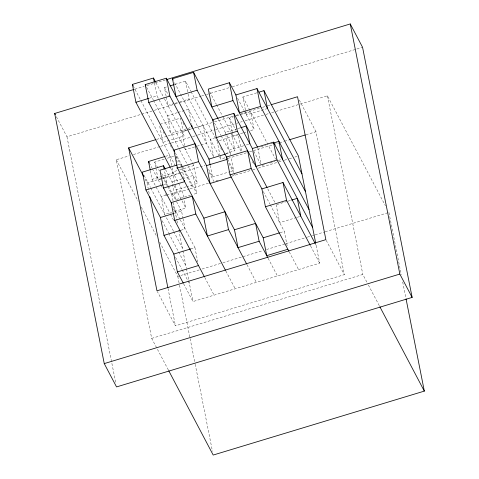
<?xml version="1.0" encoding="UTF-8"?>
<svg xmlns="http://www.w3.org/2000/svg" width="479" height="479" viewBox="0 0 479 479"><rect width="100%" height="100%" fill="white"/><g stroke="black" fill="none" stroke-linecap="round" stroke-linejoin="round"><path stroke-width="0.36" stroke-dasharray="2.4 1.8" d="M134.833 89.196L144.137 86.376M146.999 85.507L165.608 79.873M166.111 96.147L164.411 87.573L167.225 86.717M174.967 84.376L185.523 81.179L190.744 91.076M149.298 98.231L157.034 95.884L184.044 147.101M174.284 103.518L167.949 105.434L166.249 96.86M174.991 103.302L179.212 102.027M179.918 101.811L189.067 99.039L219.34 156.459M56.378 116.714L66.97 136.802L153.573 110.571M154.286 110.356L174.326 104.284M175.045 104.069L200.809 96.267M201.527 96.051L205.82 94.752M206.533 94.531L229.435 87.597M232.303 86.729L362.561 47.277M177.314 112.667L167.458 115.649L171.003 133.515L190.708 127.546M178.014 112.451L188.57 109.254L191.402 123.546M245.404 109.901L242.859 97.039L256.93 92.776M160.094 124.277L180.505 118.097L184.044 135.964L162.932 142.353L159.531 125.205M156.549 139.431L167.285 136.18M167.997 135.964L188.037 129.893M188.756 129.677L193.049 128.378M193.767 128.162L213.808 122.091M214.52 121.876L235.279 115.589M235.991 115.373L240.284 114.074M241.003 113.852L261.756 107.571M262.474 107.35L266.767 106.051M267.486 105.835L270.348 104.967M186.81 130.366L181.882 131.857L184.571 145.436M187.511 130.15L202.994 125.462L206.539 143.329L197.39 146.101M232.147 131.647L229.459 118.068L233.68 116.786M236.494 115.936L239.314 115.08M240.015 114.87L250.571 111.673L275.569 159.088M267.51 108.511L246.398 114.906L245.547 110.613M168.374 370.033L151.693 338.402L116.283 159.746L129.162 155.843M133.455 154.543L159.938 146.52M160.657 146.305L170.674 143.269M171.392 143.053L192.145 136.766M192.863 136.551L197.156 135.252M197.869 135.036L215.047 129.833M215.766 129.617L235.806 123.546M236.518 123.331L242.248 121.594M245.11 120.726L265.15 114.661M265.863 114.439L268.725 113.577M271.587 112.709L275.168 111.625M275.886 111.409L299.501 104.254M300.219 104.039L327.414 95.8L385.439 205.856M237.225 128.779L225.262 132.402L225.825 135.258M237.931 128.564L240.039 127.923M215.191 137.754L210.263 139.245L213.802 157.112L174.194 81.987M194.57 146.951L185.421 149.723L184.714 146.149M165.423 156.364L169.644 155.088L171.769 165.806M242.853 132.946L232.998 135.934L232.291 132.36M243.56 132.737L246.374 131.881M250.595 130.605L254.115 129.54L250.571 111.673M219.304 140.598L238.308 134.844L241.566 151.28M155.699 167.057L154.711 162.052L164.56 159.07M167.381 158.214L174.416 156.082M177.571 164.866L181.086 163.8L183.924 178.092M243.583 145.79L228.8 150.268L225.968 135.976M246.398 144.939L249.212 144.089M225.771 153.49L234.92 150.717L231.375 132.851M225.854 153.969L230.082 152.693L230.788 156.262M176.883 170.68L172.662 171.961L174.931 183.391M179.697 169.829L193.773 165.566L197.318 183.427L186.762 186.624M150.37 170.769L152.071 179.35L173.188 172.955L171.913 166.524M260.654 146.903L265.582 145.412M270.509 143.916L273.323 143.065M219.687 157.118L220.735 159.106L225.663 157.615M144.999 178.918L147.083 182.882L179.29 173.129M180.008 172.907L205.06 165.321M227.962 158.387L246.571 152.753M249.433 151.885L273.048 144.73M273.766 144.514L278.778 142.999M279.491 142.778L283.784 141.479M284.502 141.263L288.795 139.964M305.973 134.761L315.99 131.725L344.323 274.653L175.416 325.81L157.316 291.471M161.07 179.068L158.25 179.918L155.843 167.77M161.77 178.853L179.368 173.524L178.673 172.206M181.864 178.883L172.009 181.87L175.548 199.737L190.331 195.258M182.565 178.673L193.121 175.476L196.665 193.342L193.145 194.408M164.225 184.445L167.039 183.595L164.351 170.015M208.527 169.398L212.508 176.949L230.1 171.62M230.806 171.41L233.62 170.554L230.932 156.98M186.056 186.84L176.2 189.822L175.069 184.11M262.085 165.405L264.899 164.554M269.827 163.064L274.754 161.573M278.269 160.507L281.089 159.651M166.099 195.115L161.172 196.606L164.716 214.472L171.751 212.341M166.8 194.899L182.283 190.211L183.702 197.36M167.572 186.439L171.739 194.354L189.337 189.025M190.037 188.81L208.335 183.265M216.077 180.924L218.891 180.068M231.561 176.236L251.972 170.051M252.673 169.841L256.193 168.776M258.307 168.135L277.305 162.381M278.712 161.956L283.64 160.459M284.346 160.249L288.568 158.968M289.274 158.759L292.088 157.902M294.902 157.052L298.423 155.986M174.566 211.49L185.828 208.078L184.271 200.216M174.512 213.245L181.547 211.113L182.966 218.262M180.87 230.261L185.092 228.98L183.11 218.975M276.844 204.551L287.406 201.354M288.107 201.144L290.921 200.288M190.714 248.936L194.941 247.661L197.773 261.953M296.573 217.52L279.682 222.633L276.144 204.767M297.279 217.304L300.094 216.454M280.089 232.686L284.31 231.411L287.143 245.703M159.711 242.123L177.781 276.389L199.252 269.887M202.114 269.018L222.154 262.953M222.873 262.737L262.953 250.595M266.528 249.511L285.137 243.877M285.855 243.661L306.608 237.374M307.326 237.159L311.619 235.86M312.338 235.638L314.481 234.991M315.2 234.776L324.505 231.956M325.217 231.74L388.2 212.664M183.613 283.772L192.989 301.548L319.667 263.181L315.847 243.883M151.693 338.402L362.831 274.461L366.998 282.365M299.285 100.033L315.99 131.725M368.387 285.005L379.506 306.093M326.223 240.32L344.323 274.653M242.859 97.039L249.9 110.398M315.433 243.991L316.128 245.314M237.578 98.183L244.027 110.404M244.362 111.044L254.115 129.54M310.608 245.99L319.667 263.181M253.756 151.16L260.69 164.303M267.773 188.888L275.096 202.785M229.459 118.068L235.925 130.33M252.409 161.597L253.445 163.555M263.288 191.54L269.916 204.108M270.264 204.773L284.31 231.411M209.688 91.723L216.233 104.123M216.574 104.775L222.424 115.876M222.771 116.529L231.034 132.198M232.028 134.084L241.165 151.424M289.232 251.894L298.555 269.575M218.388 119.361L226.639 135.018M226.986 135.671L234.92 150.717M214.424 122.995L220.927 135.335M221.268 135.982L230.082 152.693M227.645 159.226L233.62 170.554M191.091 91.734L216.843 140.581M220.633 147.766L221.663 149.723M228.89 163.423L233.704 172.56M234.051 173.212L235.081 175.17M268.12 258.289L277.443 275.97M164.411 87.573L168.518 95.363M182.942 122.726L183.99 124.708M209.089 172.308L213.969 181.565M155.903 82.586L164.165 98.255M164.513 98.908L184.044 135.964M247.002 264.671L256.331 282.365M184.385 147.76L192.732 163.584M193.079 164.243L193.773 165.566M146.604 87.244L153.226 99.806M153.573 100.464L179.296 149.25M179.643 149.909L197.318 183.427M175.272 152.771L182.128 165.77M182.475 166.429L196.665 193.342M163.159 131.635L164.183 133.581M170.344 145.269L172.398 149.167M176.17 156.316L181.038 165.542M181.385 166.207L192.851 187.96M133.078 85.729L176.589 168.255M225.831 270.958L235.213 288.759M170.584 168.015L178.242 182.541M178.577 183.182L182.283 190.211M165.542 169.602L173.62 184.93M173.943 185.541L181.703 200.258M182.044 200.905L185.828 208.078M161.657 173.386L168.063 185.529M168.398 186.175L175.548 199.737M176.547 201.629L181.547 211.113M154.711 162.052L159.226 170.62M162.357 176.553L167.225 185.78M172.907 205.868L179.87 219.077M180.218 219.735L194.941 247.661M149.226 162.8L152.005 168.069M152.352 168.722L160.687 184.535M161.034 185.193L162.423 187.828M165.548 193.761L166.59 195.737M173.542 208.922L175.284 212.215M204.731 277.377L214.101 295.154M152.071 179.35L155.783 186.379M156.118 187.02L170.171 213.676M170.518 214.329L174.326 221.549M144.131 175.428L150.412 187.343M150.759 188.002L173.368 230.884M173.709 231.537L182.361 247.948M162.183 220.819L168.458 232.728M168.812 233.393L178.23 251.259M178.577 251.918L185.906 265.815M175.559 257.343L181.81 269.198M182.158 269.857L189.444 283.682M116.283 159.746L138.168 201.264M141.299 207.191L156.932 236.848M388.918 212.448L401.252 274.683M402.701 282.005L405.899 298.118M327.414 95.8L362.831 274.461M257.84 147.754L261.097 164.189M217.191 141.239L219.885 154.819M220.023 155.531L220.735 159.106M210.239 165.518L212.508 176.949M185.523 81.179L187.93 93.327M188.073 94.04L189.067 99.039M175.967 156.37L176.529 159.232M176.673 159.944L177.098 162.088M154.489 83.023L157.034 95.884M171.739 194.354L176.841 220.077M176.979 220.795L177.547 223.651M178.823 230.082L182.786 250.092M182.93 250.81L186.331 267.959M186.475 268.671L188.738 280.107M188.882 280.826L192.989 301.548M177.781 276.389L179.38 284.442M179.523 285.179L189.971 337.899M190.115 338.629L195.055 363.525M195.198 364.256L212.466 451.392M147.083 182.882L149.262 193.875M168.009 288.424L175.416 325.81M66.97 136.802L115.822 383.254"/><path stroke-width="0.72" d="M170.237 167.357L135.922 102.278L132.384 84.412L153.496 78.017L155.561 81.933M174.59 151.472L148.753 102.47L145.209 84.603L166.327 78.209L208.964 159.088L210.101 164.8M166.321 79.658L350.257 23.95L362.561 47.277L412.138 297.405L116.547 386.924L104.248 363.597L54.672 113.469L134.114 89.411M213.394 121.049L197.138 90.214L176.027 96.608L172.482 78.742L193.6 72.347L218.041 118.708M170.039 85.867L174.266 84.585M135.922 102.278L148.592 98.44M148.753 102.47L169.865 96.075L206.533 165.62L210.077 183.487L231.189 177.092M305.506 191.72L260.54 106.434L239.428 112.828L235.884 94.962L229.429 82.717L208.311 89.112L211.856 106.973L232.968 100.578L257.492 147.095M235.884 94.962L257.001 88.567L301.962 173.853M259.043 92.136L263.971 90.645L298.423 155.986L315.703 243.17M312.583 227.447L277.024 160.004L255.912 166.399L252.373 148.532L233.824 113.355L212.712 119.75L216.251 137.617L227.357 158.681M271.06 104.751L297.543 96.728L325.876 239.656L156.968 290.813L128.635 147.885L155.831 139.646M240.745 127.713L246.374 126.007L249.918 143.874M216.251 137.617L237.368 131.222L267.072 187.564M150.232 170.057L148.532 161.483L164.716 156.579M165.201 168.955L163.501 165.728L142.383 172.123L145.927 189.989L160.435 217.508L163.98 235.375L173.823 254.056L177.368 271.916L183.265 283.113M176.865 165.081L159.974 170.195L163.519 188.061L171.859 203.886M198.557 161.645L195.019 143.778L173.907 150.172L177.446 168.039L198.557 161.645L234.476 229.77L238.015 247.631L259.133 241.242L267.773 257.636M208.964 159.088L225.154 154.184M252.373 148.532L273.485 142.137L309.045 209.58M273.323 143.065L278.952 141.359L282.496 159.226M289.514 139.742L305.255 134.976M206.533 165.62L226.944 159.441M145.927 189.989L162.818 184.87M163.519 188.061L184.631 181.667L184.349 180.236M251.146 168.506L247.607 150.64L226.489 157.034L230.034 174.901L251.146 168.506L261.893 188.894L265.438 206.76L288.891 251.241M160.435 217.508L173.811 213.46M261.893 188.894L283.011 182.499L315.08 243.332M195.821 214.035L192.277 196.168L171.165 202.563L174.703 220.43L195.821 214.035L225.483 270.3M177.446 168.039L203.862 218.143L224.974 211.748L228.519 229.615L246.655 264.019M163.98 235.375L180.164 230.471M265.438 206.76L286.55 200.366L310.254 245.326M291.627 200.078L297.255 198.372L300.8 216.239M228.519 229.615L207.407 236.009L203.862 218.143M234.476 229.77L255.588 223.376L259.133 241.242M173.823 254.056L190.714 248.936M230.034 174.901L263.199 237.806L279.383 232.902M177.368 271.916L198.48 265.528M287.855 249.278L266.737 255.672L263.199 237.806M104.248 363.597L399.839 274.072L412.138 297.405M406.042 298.848L424.328 391.104L213.197 455.05L168.722 370.698M379.853 306.752L424.328 391.104M172.482 78.742L173.17 80.041M145.209 84.603L145.909 85.927M132.384 84.412L133.078 85.729M148.532 161.483L149.226 162.8M174.703 220.43L204.383 276.718M128.635 147.885L143.604 176.278M54.672 113.469L55.354 114.768M350.257 23.95L399.839 274.072M283.011 182.499L286.55 200.366M263.971 90.645L267.51 108.511M273.485 142.137L277.024 160.004M257.001 88.567L260.54 106.434M229.429 82.717L232.968 100.578M233.824 113.355L237.368 131.222M193.6 72.347L197.138 90.214M191.69 124.977L192.115 127.121M166.327 78.209L169.865 96.075M153.496 78.017L154.346 82.304M163.501 165.728L164.207 169.303M149.843 196.809L167.86 287.693"/></g></svg>
